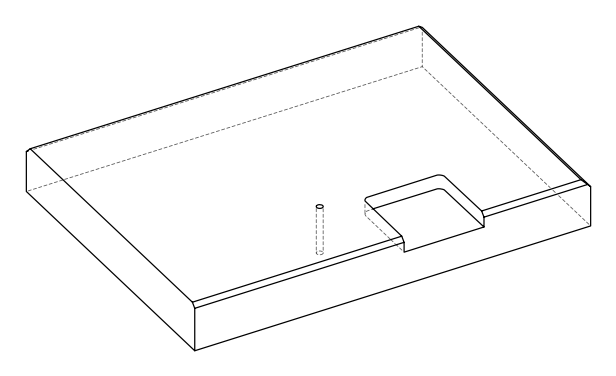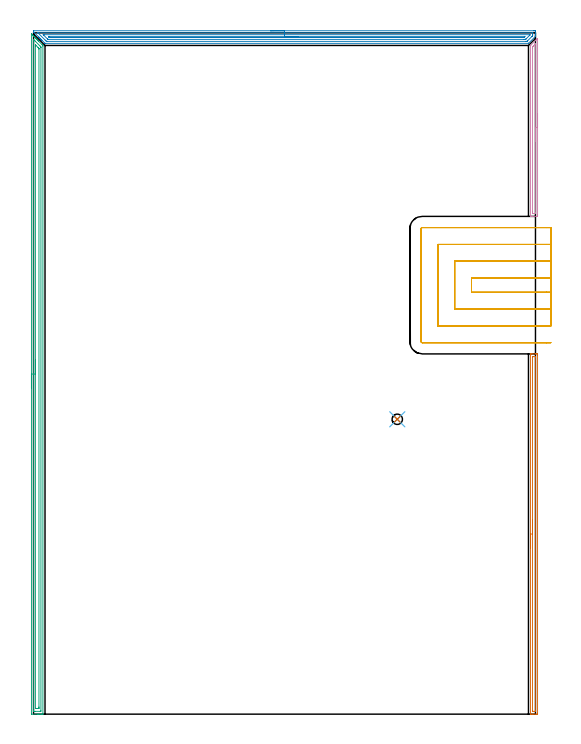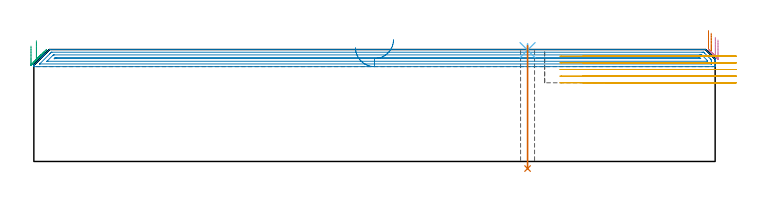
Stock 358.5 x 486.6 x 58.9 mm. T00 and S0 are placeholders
(PLAN: 7 operations, 3 tool changes, 40.9 min)
(1 AREA_MILL | FG_CHAMFER_SURFACE | UGT0205_001 | 4.3 min | 3250 mm3)
(2 AREA_MILL_1 | FG_CHAMFER_SURFACE_1 | UGT0205_001 | 11.48 min | 14521 mm3)
(3 AREA_MILL_2 | FG_CHAMFER_SURFACE_2 | UGT0205_001 | 11.8 min | 16128 mm3)
(4 AREA_MILL_3 | FG_CHAMFER_SURFACE_3 | UGT0205_001 | 2.18 min | 1592 mm3)
(5 MILL_SLOT | SLOT_PARTIAL_RECTANGULAR | UGT0201_010 | Follow Part, ap 4, ae 75% | 10.85 min | 153535 mm3)
(6 SPOT_DRILL | STEP1HOLE | NXT0321_9005460120000 | 0.03 min | 4 mm3)
(7 DRILL_THROUGH_HOLE_INTO_CENTER | STEP1HOLE | UGT0301_194 | 0.26 min | 2519 mm3)
(TOOL UGT0205_001 | Chamfer Mill 20 x 3 x 45 deg. | D20 FL50 Z2)
(TOOL UGT0201_010 | End Mill 16 mm | D16 FL22 Z2)
(TOOL NXT0321_9005460120000 | NC Spot Drill, 142deg, 12mm, Carbide, Uncoated | D12 PA142 FL30 Z2)
(TOOL UGT0301_194 | Twist Drill 7.4 mm | D7.4 PA118 FL66 Z2)
(OP 1 AREA_MILL)
G17 G21 G94 G90
T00 M6
G54
G17 G0 G90 X355. Y118.65 S1061 M3
G43 Z68.9 H0
G94 G1 Y118.688 Z68.028 F250.
Y118.802 Z67.163
Y118.991 Z66.312
Y119.253 Z65.48
Y119.587 Z64.674
Y119.99 Z63.9
Y120.458 Z63.164
Y120.99 Z62.472
Y121.579 Z61.829
Y122.222 Z61.239
Y122.914 Z60.708
Y123.65 Z60.24
Y124.424 Z59.837
Y125.23 Z59.503
Y126.062 Z59.241
Y126.914 Z59.052
Y127.778 Z58.938
Y128.65 Z58.9
Y257.143
X355.002 Y257.29 Z58.888
X355.111 Y257.298 Z58.781
X355.226 Y257.3 Z58.674
X355.577 Z58.322
X356.192 Z57.703
X358.243 Z55.654
X358.808 Z55.087
X359.398 Z54.498
X359.68 Y257.297 Z54.215
X359.993 Y257.29 Z53.903
X359.998 Y257.021 Z53.9
X360. Y256.697
Y256.369
Y0.603
X359.998 Y0.279
X359.993 Y0.01 Z53.903
X359.68 Y0. Z54.215
X359.398 Z54.498
X358.808 Z55.087
X357.371 Z56.525
X356.192 Z57.703
X355.225 Z58.674
X355.112 Z58.779
X355.103 Y0.001 Z58.789
X355.003 Y0.01 Z58.888
X355. Y0.157 Z58.9
Y128.65
X356.414 Z57.486
X356.415 Y254.684 Z57.485
X356.416 Y254.912 Z57.484
X356.42 Y255.244 Z57.48
X356.421 Y255.281 Z57.479
X356.428 Y255.29 Z57.472
X356.458 Y255.293 Z57.442
X356.558 Y255.298 Z57.342
X356.685 Y255.3 Z57.215
X358.429 Z55.471
X358.549 Y255.297 Z55.351
X358.573 Y255.294 Z55.327
X358.58 Y255.29 Z55.32
X358.582 Y255.284 Z55.318
X358.584 Y255.256 Z55.316
X358.586 Y255.14 Z55.314
Y254.912
Y2.616
X358.584 Y2.388 Z55.316
X358.58 Y2.056 Z55.32
X358.579 Y2.019 Z55.321
X358.572 Y2.01 Z55.328
X358.543 Y2.007 Z55.357
X358.442 Y2.002 Z55.458
X358.315 Y2. Z55.585
X356.571 Z57.329
X356.451 Y2.003 Z57.449
X356.427 Y2.006 Z57.473
X356.42 Y2.01 Z57.48
X356.418 Y2.016 Z57.482
X356.416 Y2.044 Z57.484
X356.414 Y2.16 Z57.486
Y2.388
Y128.65
Y129.522 Z57.524
Y130.386 Z57.638
Y131.238 Z57.826
Y132.07 Z58.089
Y132.876 Z58.423
Y133.65 Z58.826
Y134.386 Z59.294
Y135.078 Z59.825
Y135.721 Z60.415
Y136.31 Z61.058
Y136.842 Z61.75
Y137.31 Z62.486
Y137.713 Z63.26
Y138.047 Z64.066
Y138.309 Z64.898
Y138.498 Z65.749
Y138.612 Z66.614
Y138.65 Z67.486
G0 Z68.9
M5
M2
(OP 2 AREA_MILL_1)
G17 G21 G94 G90
T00 M6
G54
G17 G0 G90 X169.25 Y488.1 S1061 M3
G43 Z68.9 H0
Z59.9
G94 G1 X169.288 Z59.028 F250.
X169.402 Z58.163
X169.591 Z57.312
X169.853 Z56.48
X170.187 Z55.674
X170.59 Z54.9
X171.058 Z54.164
X171.59 Z53.472
X172.179 Z52.829
X172.822 Z52.239
X173.514 Z51.708
X174.25 Z51.24
X175.024 Z50.837
X175.83 Z50.503
X176.662 Z50.241
X177.513 Z50.052
X178.378 Z49.938
X179.25 Z49.9
X357.367
X357.884 Y488.098 Z49.902
X358.395 Y488.093 Z49.903
X358.491 Y488.091 Z49.905
X358.5 Y487.587 Z50.408
Y486.15 Z51.847
Y485.815 Z52.181
Y485.144 Z52.855
Y484.713 Z53.287
X358.49 Y484.096 Z53.903
X358.44 Y484.043 Z53.956
X358.331 Y483.931 Z54.067
X353.591 Y479.191 Z58.807
X353.519 Y479.121 Z58.874
X353.495 Y479.105 Z58.89
X353.419 Y479.1 Z58.9
X8.654
X8.199 Y479.106 Z58.892
X8.139 Y479.16 Z58.839
X5.913 Y481.385 Z56.611
X5.855 Y481.445 Z56.554
X5.677 Y481.623 Z56.376
X5.618 Y481.681 Z56.316
X5.562 Y481.738 Z56.261
X5.379 Y481.92 Z56.079
X5.323 Y481.976 Z56.021
X5.269 Y482.031 Z55.968
X5.081 Y482.218 Z55.781
X5.027 Y482.271 Z55.726
X4.976 Y482.323 Z55.675
X4.784 Y482.516 Z55.483
X4.732 Y482.566 Z55.43
X4.683 Y482.616 Z55.383
X4.486 Y482.814 Z55.185
X4.437 Y482.862 Z55.135
X4.39 Y482.909 Z55.09
X4.188 Y483.111 Z54.888
X4.142 Y483.157 Z54.84
X4.097 Y483.202 Z54.797
X3.891 Y483.409 Z54.59
X3.846 Y483.452 Z54.545
X3.804 Y483.495 Z54.504
X0.318 Y486.982 Z51.018
X0.155 Y487.144 Z50.853
X0.02 Y487.282 Z50.716
X0.003 Y487.308 Z50.689
X0. Y487.365 Z50.633
Y487.38 Z50.619
Y488.091 Z49.905
X0.106 Y488.1 Z49.9
X179.25
Y486.686 Z51.314
X356.32 Y486.685 Z51.315
X356.424 Y486.683 Z51.317
X356.474 Y486.68 Z51.32
X356.49 Y486.678 Z51.322
X356.492 Y486.661 Z51.339
X356.496 Y486.552 Z51.448
X356.5 Y486.302 Z51.698
Y485.815 Z52.185
X356.498 Y485.418 Z52.582
X356.491 Y484.929 Z53.071
X356.484 Y484.546 Z53.454
X356.098 Y484.148 Z53.852
X356.045 Y484.095 Z53.905
X352.932 Y480.982 Z57.018
X352.525 Y480.579 Z57.421
X352.482 Y480.543 Z57.457
X352.451 Y480.521 Z57.479
X352.4 Y480.519 Z57.481
X352.291 Y480.516 Z57.484
X352.071 Y480.515 Z57.485
X351.632 Y480.514 Z57.486
X9.532
X9.313 Y480.519 Z57.481
X9.261 Y480.521 Z57.479
X9.228 Y480.534 Z57.466
X9.153 Y480.605 Z57.395
X8.951 Y480.802 Z57.198
X8.654 Y481.096 Z56.904
X8.364 Y481.385 Z56.615
X3.132 Y486.618 Z51.382
X3.108 Y486.645 Z51.355
X3.087 Y486.674 Z51.326
X3.085 Y486.679 Z51.321
X3.31 Y486.686 Z51.314
X179.25
Y485.272 Z52.728
X354.312 Y485.271 Z52.729
X354.427 Y485.27 Z52.73
X354.468 Y485.268 Z52.732
X354.484 Y485.266 Z52.734
X354.49 Y485.239 Z52.761
Y485.116 Z52.884
X354.478 Y484.989 Z53.011
X354.425 Y484.929 Z53.071
X354.37 Y484.871 Z53.129
X354.312 Y484.811 Z53.189
X351.702 Y482.202 Z55.798
X351.632 Y482.132 Z55.868
X351.476 Y481.985 Z56.015
X351.422 Y481.936 Z56.064
X351.358 Y481.934 Z56.066
X351.083 Y481.93 Z56.07
X350.739 Y481.929 Z56.071
X350.191
X10.786
X10.44 Y481.93 Z56.07
X10.326 Y481.933 Z56.067
X10.288 Y481.935 Z56.065
X10.255 Y481.957 Z56.043
X10.188 Y482.018 Z55.982
X9.929 Y482.271 Z55.729
X7.108 Y485.091 Z52.909
X6.981 Y485.22 Z52.78
X6.943 Y485.261 Z52.739
X6.941 Y485.267 Z52.733
X6.943 Y485.269 Z52.731
X6.971 Y485.271 Z52.729
X7.07
X7.415 Y485.272 Z52.728
X179.25
Y483.857 Z54.143
X350.739
X350.798 Y483.856 Z54.144
X350.874 Y483.852 Z54.148
X350.89 Y483.851 Z54.149
X350.874 Y483.829 Z54.171
X350.846 Y483.797 Z54.203
X350.8 Y483.749 Z54.251
X350.789 Y483.738 Z54.262
X350.402 Y483.363 Z54.637
X350.276 Y483.35 Z54.65
X350.003 Y483.345 Z54.655
X349.846 Y483.344 Z54.656
X12.039 Y483.343 Z54.657
X11.853 Y483.344 Z54.656
X11.334 Y483.35 Z54.65
X11.304 Y483.357 Z54.643
X11.267 Y483.389 Z54.611
X11.193 Y483.459 Z54.541
X11.049 Y483.6 Z54.4
X10.909 Y483.741 Z54.259
X10.841 Y483.812 Z54.188
X10.811 Y483.848 Z54.152
Y483.851 Z54.149
X10.816 Y483.853 Z54.147
X11.334 Y483.857 Z54.143
X11.521
X179.25
X180.122 Z54.181
X180.986 Z54.295
X181.838 Z54.483
X182.67 Z54.746
X183.476 Z55.08
X184.25 Z55.482
X184.986 Z55.951
X185.678 Z56.482
X186.321 Z57.072
X186.91 Z57.715
X187.441 Z58.407
X187.91 Z59.143
X188.313 Z59.916
X188.647 Z60.722
X188.909 Z61.554
X189.098 Z62.406
X189.212 Z63.271
X189.25 Z64.143
G0 Z68.9
M5
M2
(OP 3 AREA_MILL_2)
G17 G21 G94 G90
T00 M6
G54
G17 G0 G90 X-1.5 Y232.9 S1061 M3
G43 Z68.9 H0
Z60.7
G94 G1 Y232.938 Z59.828 F250.
Y233.052 Z58.964
Y233.241 Z58.112
Y233.503 Z57.28
Y233.837 Z56.474
Y234.24 Z55.7
Y234.709 Z54.964
Y235.24 Z54.272
Y235.829 Z53.629
Y236.472 Z53.04
Y237.164 Z52.508
Y237.9 Z52.04
Y238.674 Z51.637
Y239.48 Z51.303
Y240.312 Z51.041
Y241.164 Z50.852
Y242.028 Z50.738
Y242.9 Z50.7
Y485.54
X-1.495 Y485.769 Z50.704
X-1.493 Y485.782 Z50.705
X-1.468 Y485.769 Z50.73
X-1.419 Y485.72 Z50.779
X-1.188 Y485.488 Z51.012
X-0.953 Y485.255 Z51.243
X-0.872 Y485.173 Z51.327
X-0.739 Y485.039 Z51.461
X-0.657 Y484.959 Z51.539
X-0.575 Y484.875 Z51.625
X-0.444 Y484.745 Z51.755
X-0.361 Y484.663 Z51.835
X-0.277 Y484.577 Z51.923
X-0.15 Y484.451 Z52.049
X-0.065 Y484.367 Z52.131
X0.021 Y484.279 Z52.221
X0.144 Y484.156 Z52.343
X0.231 Y484.071 Z52.427
X0.319 Y483.981 Z52.519
X0.438 Y483.862 Z52.638
X0.527 Y483.775 Z52.723
X0.617 Y483.683 Z52.817
X0.733 Y483.568 Z52.932
X0.823 Y483.479 Z53.019
X0.915 Y483.385 Z53.115
X1.027 Y483.274 Z53.226
X1.119 Y483.182 Z53.316
X1.213 Y483.087 Z53.413
X1.321 Y482.979 Z53.52
X1.416 Y482.886 Z53.612
X1.511 Y482.789 Z53.711
X1.615 Y482.685 Z53.815
X1.712 Y482.59 Z53.908
X1.809 Y482.491 Z54.009
X1.909 Y482.391 Z54.109
X2.008 Y482.294 Z54.204
X2.107 Y482.193 Z54.307
X2.204 Y482.097 Z54.403
X2.304 Y481.998 Z54.5
X2.405 Y481.895 Z54.605
X2.498 Y481.802 Z54.697
X2.6 Y481.702 Z54.796
X2.703 Y481.597 Z54.903
X2.792 Y481.508 Z54.992
X2.896 Y481.406 Z55.092
X3.001 Y481.299 Z55.201
X3.086 Y481.214 Z55.286
X3.192 Y481.11 Z55.388
X3.299 Y481.001 Z55.499
X3.381 Y480.92 Z55.58
X3.488 Y480.814 Z55.684
X6.153 Y478.149 Z58.349
X6.28 Y478.021 Z58.478
X6.597 Y477.704 Z58.796
X6.614 Y477.686 Z58.812
X6.698 Y477.595 Z58.886
X6.7 Y477.127 Z58.9
Y0.18
X6.697 Y0.01 Z58.888
X6.66 Y0.006 Z58.851
X6.259 Y0. Z58.459
X5.98 Z58.18
X5.265 Z57.46
X4.019 Z56.216
X3.488 Z55.683
X2.754 Z54.95
X-1.219 Z50.979
X-1.492 Y0.01 Z50.706
X-1.499 Y0.283 Z50.699
Y0.295
X-1.5 Y242.9 Z50.7
X-0.086 Z52.114
X-0.085 Y481.597 Z52.115
Y481.617
X-0.065 Y481.903 Z52.135
X0.251 Y481.597 Z52.451
X0.823 Y481.027 Z53.023
X1.147 Y480.703 Z53.347
X4.722 Y477.127 Z56.922
X5.265 Y476.573 Z57.465
X5.285 Y476.233 Z57.485
Y476.212
Y2.395
X5.265 Y2.01 Z57.465
X4.787 Y2.002 Z56.987
X1.236 Y2. Z53.436
X0.823 Z53.023
X0.346 Y2.002 Z52.546
X-0.065 Y2.01 Z52.135
X-0.085 Y2.415 Z52.115
Y2.436
X-0.086 Y242.9 Z52.114
X1.328 Z53.528
X1.329 Y477.127 Z53.529
X1.33 Y477.511 Z53.53
X1.334 Y478.021 Z53.534
X1.335 Y478.047 Z53.535
X1.372 Y478.021 Z53.572
X1.712 Y477.687 Z53.912
X3.168 Y476.233 Z55.368
X3.488 Y475.911 Z55.688
X3.771 Y475.621 Z55.971
X3.841 Y475.548 Z56.041
X3.865 Y475.51 Z56.065
X3.867 Y475.467 Z56.067
X3.869 Y475.339 Z56.069
X3.871 Y474.954 Z56.071
Y5.097
X3.87 Y4.712 Z56.07
X3.867 Y4.203 Z56.067
X3.864 Y4.02 Z56.064
X3.684 Y4.006 Z55.884
X3.488 Y4.003 Z55.688
X2.802 Y4. Z55.002
X1.913 Z54.113
X1.712 Y4.001 Z53.912
X1.51 Y4.003 Z53.71
X1.376 Y4.008 Z53.576
X1.335 Y4.011 Z53.535
X1.333 Y4.029 Z53.533
X1.331 Y4.075 Z53.531
X1.329 Y4.203 Z53.529
X1.328 Y242.9 Z53.528
Y243.772 Z53.566
Y244.637 Z53.68
Y245.488 Z53.869
Y246.32 Z54.132
Y247.126 Z54.465
Y247.9 Z54.868
Y248.636 Z55.337
Y249.328 Z55.868
Y249.971 Z56.457
Y250.56 Z57.101
Y251.092 Z57.793
Y251.56 Z58.528
Y251.963 Z59.302
Y252.297 Z60.108
Y252.559 Z60.94
Y252.748 Z61.792
Y252.862 Z62.657
Y252.9 Z63.528
G0 Z68.9
M5
M2
(OP 4 AREA_MILL_3)
G17 G21 G94 G90
T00 M6
G54
G17 G0 G90 X360. Y429.05 S1061 M3
G43 Z68.9 H0
Z63.9
G94 G1 Y429.012 Z63.028 F250.
Y428.898 Z62.163
Y428.709 Z61.312
Y428.447 Z60.48
Y428.113 Z59.674
Y427.71 Z58.9
Y427.241 Z58.164
Y426.71 Z57.472
Y426.121 Z56.829
Y425.478 Z56.24
Y424.786 Z55.708
Y424.05 Z55.24
Y423.276 Z54.837
Y422.47 Z54.503
Y421.638 Z54.241
Y420.786 Z54.052
Y419.922 Z53.938
Y419.05 Z53.9
Y356.675
X359.999 Y356.11 Z53.901
X359.997 Y355.786
X359.993 Y355.51 Z53.903
X359.68 Y355.5 Z54.215
X356.511 Z57.385
X356.192 Z57.703
X355.234 Z58.665
X355.117 Y355.501 Z58.775
X355.102 Z58.79
X355.003 Y355.51 Z58.888
X355. Y355.663 Z58.9
Y477.526
X355.005 Y477.595 Z58.89
X355.031 Y477.629 Z58.865
X355.187 Y477.787 Z58.712
X358.808 Y481.41 Z55.088
X358.943 Y481.544 Z54.955
X359.106 Y481.707 Z54.792
X359.244 Y481.846 Z54.652
X359.389 Y481.99 Z54.509
X359.532 Y482.133 Z54.366
X359.68 Y482.282 Z54.215
X359.835 Y482.436 Z54.062
X359.99 Y482.595 Z53.899
X359.994 Y482.597 Z53.895
X359.999 Y482.505 Z53.899
X360. Y482.471 Z53.9
Y419.05
X358.586 Z55.314
X358.585 Y357.895 Z55.315
X358.583 Y357.563 Z55.317
X358.581 Y357.523 Z55.319
X358.58 Y357.51 Z55.32
X358.553 Y357.508 Z55.347
X358.451 Y357.503 Z55.449
X358.322 Y357.5 Z55.578
X356.576 Y357.502 Z57.324
X356.453 Y357.507 Z57.447
X356.43 Y357.509 Z57.47
X356.421 Y357.549 Z57.479
X356.418 Y357.664 Z57.482
X356.416 Y357.895 Z57.484
X356.414 Y358.56 Z57.486
Y358.788
X356.415 Y475.741 Z57.485
X356.419 Y476.401 Z57.481
X356.421 Y476.518 Z57.479
X356.43 Y476.568 Z57.47
X356.488 Y476.633 Z57.412
X356.778 Y476.927 Z57.122
X357.064 Y477.214 Z56.836
X358.269 Y478.419 Z55.631
X358.372 Y478.519 Z55.528
X358.547 Y478.686 Z55.353
X358.579 Y478.711 Z55.321
X358.582 Y478.651 Z55.318
X358.584 Y478.419 Z55.316
X358.585 Y478.22 Z55.315
X358.586 Y419.05 Z55.314
Y418.178 Z55.352
Y417.313 Z55.466
Y416.462 Z55.655
Y415.63 Z55.917
Y414.824 Z56.251
Y414.05 Z56.654
Y413.314 Z57.123
Y412.622 Z57.654
Y411.979 Z58.243
Y411.39 Z58.886
Y410.858 Z59.579
Y410.39 Z60.314
Y409.987 Z61.088
Y409.653 Z61.894
Y409.391 Z62.726
Y409.202 Z63.578
Y409.088 Z64.443
Y409.05 Z65.314
G0 Z68.9
M5
M2
(OP 5 MILL_SLOT)
G17 G21 G94 G90
T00 M6
G54
G17 G0 G90 X369.5 Y311.5 S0 M3
G43 Z68.9 H0
Z55.4
G94 G1 X366.5 F250.
X312.8 F500.
Y301.3
X366.5
X369.5 F250.
Y323.5
X366.5
X300.8 F500.
Y289.3
X366.5
X369.5 F250.
Y335.5
X366.5
X288.8 F500.
Y277.3
X366.5
X369.5 F250.
Y347.5
X366.5
X277.6 F500.
G3 X276.8 Y346.7 R0.8
G1 Y266.1
G3 X277.6 Y265.3 R0.8
G1 X366.5
X369.5 F250.
G0 Y311.5 Z51.9
G1 X366.5
X312.8 F500.
Y301.3
X366.5
X369.5 F250.
Y323.5
X366.5
X300.8 F500.
Y289.3
X366.5
X369.5 F250.
Y335.5
X366.5
X288.8 F500.
Y277.3
X366.5
X369.5 F250.
Y347.5
X366.5
X277.6 F500.
G3 X276.8 Y346.7 R0.8
G1 Y266.1
G3 X277.6 Y265.3 R0.8
G1 X366.5
X369.5 F250.
G0 Y311.5 Z48.4
G1 X366.5
X312.8 F500.
Y301.3
X366.5
X369.5 F250.
Y323.5
X366.5
X300.8 F500.
Y289.3
X366.5
X369.5 F250.
Y335.5
X366.5
X288.8 F500.
Y277.3
X366.5
X369.5 F250.
Y347.5
X366.5
X277.6 F500.
G3 X276.8 Y346.7 R0.8
G1 Y266.1
G3 X277.6 Y265.3 R0.8
G1 X366.5
X369.5 F250.
G0 Y311.5 Z44.9
G1 X366.5
X312.8 F500.
Y301.3
X366.5
X369.5 F250.
Y323.5
X366.5
X300.8 F500.
Y289.3
X366.5
X369.5 F250.
Y335.5
X366.5
X288.8 F500.
Y277.3
X366.5
X369.5 F250.
Y347.5
X366.5
X277.6 F500.
G3 X276.8 Y346.7 R0.8
G1 Y266.1
G3 X277.6 Y265.3 R0.8
G1 X366.5
X369.5 F250.
G0 Y311.5 Z41.4
G1 X366.5
X312.8 F500.
Y301.3
X366.5
X369.5 F250.
Y323.5
X366.5
X300.8 F500.
Y289.3
X366.5
X369.5 F250.
Y335.5
X366.5
X288.8 F500.
Y277.3
X366.5
X369.5 F250.
Y347.5
X366.5
X277.6 F500.
G3 X276.8 Y346.7 R0.8
G1 Y266.1
G3 X277.6 Y265.3 R0.8
G1 X366.5
X369.5 F250.
G0 Z68.9
M5
M2
(OP 6 SPOT_DRILL)
G17 G21 G94 G90
T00 M6
G54
G17 G0 G90 X259.8 Y210.6 S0 M3
G43 Z68.9 H0
G94 G81 G98 Z58.581 F250. R61.9
G80
M5
M2
(OP 7 DRILL_THROUGH_HOLE_INTO_CENTER)
G17 G21 G94 G90
T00 M6
G54
G17 G0 G90 X259.8 Y210.6 S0 M3
G43 Z68.9 H0
G94 G73 G98 Z-3.723 F250. Q6.958 R60.9
G80
M5
M2
